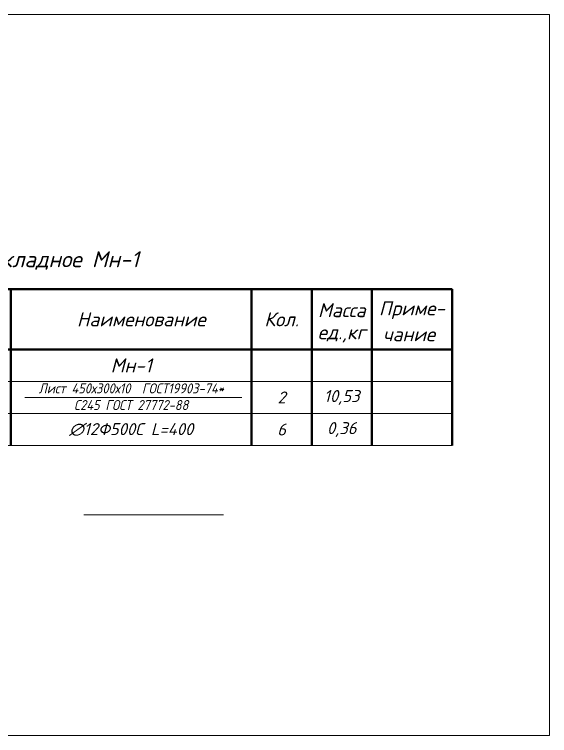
# Model space of a CAD drawing. Header units: millimetres. Extents: x 228418 to 313939, y -168000 to -150000.
# Drawn here: x 270241 to 283587, y -168000 to -150000 of the extents above; entities that cross this region are included whole.
import ezdxf
from ezdxf.enums import TextEntityAlignment as Align

# ---------------------------------------------------------------- set-up
doc = ezdxf.new("R2010")
doc.units = ezdxf.units.MM
doc.layers.get('0').update_dxf_attribs({"lineweight": 5})
doc.layers.add('k_ Рамка', color=252, linetype='Continuous', lineweight=40)
doc.styles.add('STEP PR', font='isocpeui.ttf')

# ---------------------------------------------------------------- blocks, each defined once
blk = doc.blocks.new('*U18')
for p, q in [((-18500, -1500), (0, -1500)), ((-18500, -3000), (-18500, -1500)), ((-17000, -3000), (-17000, -1500)), ((-11000, -3000), (-11000, -1500)), ((-5000, -3000), (-5000, -1500)), ((-3500, -3000), (-3500, -1500)), ((-2000, -3000), (-2000, -1500)), ((0, -1500), (0, -3000)), ((0, -3000), (-18500, -3000)), ((-18500, -5400), (-18500, -3000)), ((-17000, -5400), (-17000, -3000)), ((-11000, -5400), (-11000, -3000)), ((-5000, -5400), (-5000, -3000)), ((-3500, -5400), (-3500, -3000)), ((-2000, -5400), (-2000, -3000)), ((0, -5400), (0, -3000))]:
    blk.add_line(p, q)
at = {"color": 8, "lineweight": 20}
for p, q in [((0, -3800), (-18500, -3800)), ((0, -4600), (-18500, -4600)), ((0, -5400), (-18500, -5400))]:
    blk.add_line(p, q, dxfattribs=at)
at = {"style": 'STEP PR'}
for s, p in [('Приме-', (-1000, -2021)), ('Масса', (-2750, -2021)), ('Поз.', (-17750, -2250)), ('Обозначение', (-14000, -2250)), ('Наименование', (-7750, -2250)), ('Кол.', (-4250, -2250)), ('ед.,кг', (-2750, -2613)), ('чание', (-1073, -2622))]:
    blk.add_text(s, height=350, dxfattribs=at).set_placement(p, align=Align.MIDDLE)
at = {"style": 'STEP PR', "flags": 8}
blk.add_attdef('СПЕЦИФИКАЦИЯ', (-18463, -950), '', height=400, dxfattribs=at)

msp = doc.modelspace()

# ---------------------------------------------------------------- linework, layer by layer
msp.add_line((271969.47912, -162489.89982), (275453.51174, -162489.89982))
msp.add_lwpolyline([(257587.23688, -168000), (283587.23688, -168000), (283587.23688, -150000), (257587.23688, -150000)], close=True)
msp.add_lwpolyline([(270501.49269, -159565.72517), (275916.22395, -159565.72517)])

# ---------------------------------------------------------------- block references
at = {"layer": 'k_ Рамка'}
ref = msp.add_blockref('*U18', (281154.57198, -155360.66521), dxfattribs=at)
ref.add_attrib('СПЕЦИФИКАЦИЯ', 'Спецификация.  Изделие закладное Мн-1', (262691.96627, -156310.40041), dxfattribs={"layer": '0', "height": 400, "style": 'STEP PR'})

# ---------------------------------------------------------------- texts
at = {"attachment_point": 5, "style": 'STEP PR'}
for s, insert, char_height, width in [('{\\W0.9;Лист 450х300х10  ГОСТ19903-74*\\PС245 ГОСТ 27772-88}', (273154.57198, -159542.34577), 250, 6000), ('2', (276904.57198, -159560.40385), 300, 1535.1078645), ('10,53', (278404.57198, -159560.40385), 300, 1535.1078645), ('∅12Ф500С L=400', (273154.57198, -160360.40385), 300, 6000), ('0,36', (278404.57198, -160360.40385), 300, 1535.1078645), ('6', (276904.57198, -160360.40385), 300, 1535.1078645)]:
    msp.add_mtext(s, dxfattribs=dict(at, insert=insert, char_height=char_height, width=width))
at = {"layer": 'k_ Рамка', "insert": (273154.57198, -158760.66521), "char_height": 350, "width": 6000, "attachment_point": 5, "line_spacing_factor": 0.96, "style": 'STEP PR'}
msp.add_mtext('{\\fISOCPEUR|b1|i1|c204|p34;Мн-1}', dxfattribs=at)

doc.saveas('drawing.dxf')
